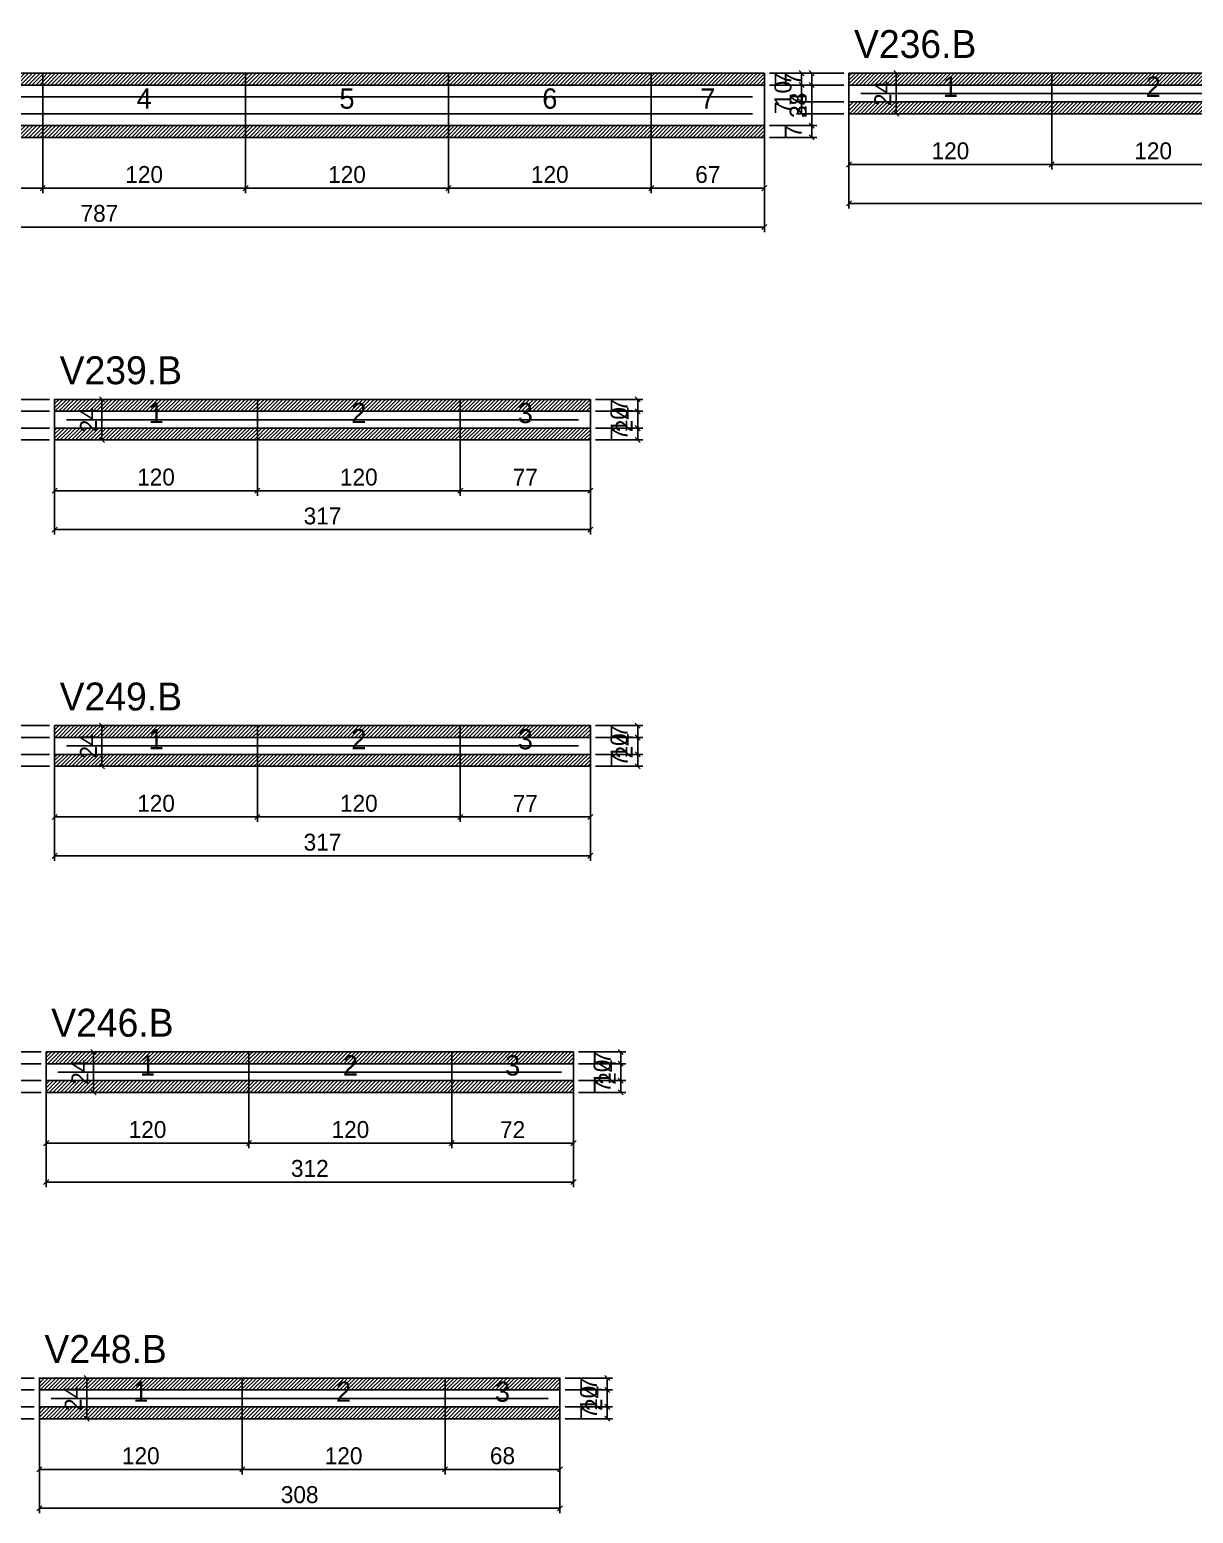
# Model space of a CAD drawing. Extents: x -10500 to 3070, y -6649 to 1250.
# Drawn here: x 594 to 1283, y -2582 to -1704 of the extents above; entities that cross this region are included whole.
import ezdxf
from ezdxf.enums import TextEntityAlignment as Align

# ---------------------------------------------------------------- set-up
doc = ezdxf.new("R2010")
doc.units = 0
for name, color, linetype in [('5', 5, 'Continuous'), ('COTA', 241, 'Continuous'), ('NOMENCLATURA', 7, 'Continuous'), ('Painéis', 200, 'Continuous'), ('SARR_2.2x7', 40, 'Continuous'), ('SCO-___-LAJ', 224, 'Continuous')]:
    doc.layers.add(name, color=color, linetype=linetype)
doc.dimstyles.new('PAINEL', dxfattribs={"dimtxt": 10, "dimasz": 3, "dimexe": 3, "dimexo": 3, "dimgap": 3, "dimtad": 1, "dimblk": 'OBLIQUE', "dimblk1": 'OBLIQUE', "dimcen": 2.5, "dimclrd": 4, "dimclre": 4, "dimclrt": 240, "dimazin": 3, "dimtfac": 1, "dimtmove": 0, "dimatfit": 3})

# ---------------------------------------------------------------- blocks, each defined once
blk = doc.blocks.new('_OBLIQUE')
at = {"color": 0, "linetype": 'BYBLOCK'}
blk.add_line((-0.5, -0.5), (0.5, 0.5), dxfattribs=at)

msp = doc.modelspace()

# ---------------------------------------------------------------- hatches: boundary and pattern name
at = {"layer": 'COTA'}
h = msp.add_hatch(dxfattribs=at)
h.set_pattern_fill('ANSI31', scale=0.5)
h.paths.add_polyline_path([(482, -1737), (602, -1737), (602, -1730), (482, -1730)])
h = msp.add_hatch(dxfattribs=at)
h.set_pattern_fill('ANSI31', scale=0.5)
h.paths.add_polyline_path([(602, -1737), (722, -1737), (722, -1730), (602, -1730)])
h = msp.add_hatch(dxfattribs=at)
h.set_pattern_fill('ANSI31', scale=0.5)
h.paths.add_polyline_path([(722, -1737), (842, -1737), (842, -1730), (722, -1730)])
h = msp.add_hatch(dxfattribs=at)
h.set_pattern_fill('ANSI31', scale=0.5)
h.paths.add_polyline_path([(842, -1737), (962, -1737), (962, -1730), (842, -1730)])
h = msp.add_hatch(dxfattribs=at)
h.set_pattern_fill('ANSI31', scale=0.5)
h.paths.add_polyline_path([(962, -1737), (1029, -1737), (1029, -1730), (962, -1730)])
h = msp.add_hatch(dxfattribs=at)
h.set_pattern_fill('ANSI31', scale=0.5)
h.paths.add_polyline_path([(1079, -1737), (1199, -1737), (1199, -1730), (1079, -1730)])
h = msp.add_hatch(dxfattribs=at)
h.set_pattern_fill('ANSI31', scale=0.5)
h.paths.add_polyline_path([(1199, -1737), (1319, -1737), (1319, -1730), (1199, -1730)])
h = msp.add_hatch(dxfattribs=at)
h.set_pattern_fill('ANSI31', scale=0.5)
h.paths.add_polyline_path([(1079, -1754), (1199, -1754), (1199, -1747), (1079, -1747)])
h = msp.add_hatch(dxfattribs=at)
h.set_pattern_fill('ANSI31', scale=0.5)
h.paths.add_polyline_path([(1199, -1754), (1319, -1754), (1319, -1747), (1199, -1747)])
h = msp.add_hatch(dxfattribs=at)
h.set_pattern_fill('ANSI31', scale=0.5)
h.paths.add_polyline_path([(482, -1768), (602, -1768), (602, -1761), (482, -1761)])
h = msp.add_hatch(dxfattribs=at)
h.set_pattern_fill('ANSI31', scale=0.5)
h.paths.add_polyline_path([(602, -1768), (722, -1768), (722, -1761), (602, -1761)])
h = msp.add_hatch(dxfattribs=at)
h.set_pattern_fill('ANSI31', scale=0.5)
h.paths.add_polyline_path([(722, -1768), (842, -1768), (842, -1761), (722, -1761)])
h = msp.add_hatch(dxfattribs=at)
h.set_pattern_fill('ANSI31', scale=0.5)
h.paths.add_polyline_path([(842, -1768), (962, -1768), (962, -1761), (842, -1761)])
h = msp.add_hatch(dxfattribs=at)
h.set_pattern_fill('ANSI31', scale=0.5)
h.paths.add_polyline_path([(962, -1768), (1029, -1768), (1029, -1761), (962, -1761)])
h = msp.add_hatch(dxfattribs=at)
h.set_pattern_fill('ANSI31', scale=0.5)
h.paths.add_polyline_path([(609, -1930), (729, -1930), (729, -1923), (609, -1923)])
h = msp.add_hatch(dxfattribs=at)
h.set_pattern_fill('ANSI31', scale=0.5)
h.paths.add_polyline_path([(729, -1930), (849, -1930), (849, -1923), (729, -1923)])
h = msp.add_hatch(dxfattribs=at)
h.set_pattern_fill('ANSI31', scale=0.5)
h.paths.add_polyline_path([(849, -1930), (926, -1930), (926, -1923), (849, -1923)])
h = msp.add_hatch(dxfattribs=at)
h.set_pattern_fill('ANSI31', scale=0.5)
h.paths.add_polyline_path([(609, -1947), (729, -1947), (729, -1940), (609, -1940)])
h = msp.add_hatch(dxfattribs=at)
h.set_pattern_fill('ANSI31', scale=0.5)
h.paths.add_polyline_path([(729, -1947), (849, -1947), (849, -1940), (729, -1940)])
h = msp.add_hatch(dxfattribs=at)
h.set_pattern_fill('ANSI31', scale=0.5)
h.paths.add_polyline_path([(849, -1947), (926, -1947), (926, -1940), (849, -1940)])
h = msp.add_hatch(dxfattribs=at)
h.set_pattern_fill('ANSI31', scale=0.5)
h.paths.add_polyline_path([(609, -2123), (729, -2123), (729, -2116), (609, -2116)])
h = msp.add_hatch(dxfattribs=at)
h.set_pattern_fill('ANSI31', scale=0.5)
h.paths.add_polyline_path([(729, -2123), (849, -2123), (849, -2116), (729, -2116)])
h = msp.add_hatch(dxfattribs=at)
h.set_pattern_fill('ANSI31', scale=0.5)
h.paths.add_polyline_path([(849, -2123), (926, -2123), (926, -2116), (849, -2116)])
h = msp.add_hatch(dxfattribs=at)
h.set_pattern_fill('ANSI31', scale=0.5)
h.paths.add_polyline_path([(609, -2140), (729, -2140), (729, -2133), (609, -2133)])
h = msp.add_hatch(dxfattribs=at)
h.set_pattern_fill('ANSI31', scale=0.5)
h.paths.add_polyline_path([(729, -2140), (849, -2140), (849, -2133), (729, -2133)])
h = msp.add_hatch(dxfattribs=at)
h.set_pattern_fill('ANSI31', scale=0.5)
h.paths.add_polyline_path([(849, -2140), (926, -2140), (926, -2133), (849, -2133)])
h = msp.add_hatch(dxfattribs=at)
h.set_pattern_fill('ANSI31', scale=0.5)
h.paths.add_polyline_path([(604, -2316), (724, -2316), (724, -2309), (604, -2309)])
h = msp.add_hatch(dxfattribs=at)
h.set_pattern_fill('ANSI31', scale=0.5)
h.paths.add_polyline_path([(724, -2316), (844, -2316), (844, -2309), (724, -2309)])
h = msp.add_hatch(dxfattribs=at)
h.set_pattern_fill('ANSI31', scale=0.5)
h.paths.add_polyline_path([(844, -2316), (916, -2316), (916, -2309), (844, -2309)])
h = msp.add_hatch(dxfattribs=at)
h.set_pattern_fill('ANSI31', scale=0.5)
h.paths.add_polyline_path([(604, -2333), (724, -2333), (724, -2326), (604, -2326)])
h = msp.add_hatch(dxfattribs=at)
h.set_pattern_fill('ANSI31', scale=0.5)
h.paths.add_polyline_path([(724, -2333), (844, -2333), (844, -2326), (724, -2326)])
h = msp.add_hatch(dxfattribs=at)
h.set_pattern_fill('ANSI31', scale=0.5)
h.paths.add_polyline_path([(844, -2333), (916, -2333), (916, -2326), (844, -2326)])
h = msp.add_hatch(dxfattribs=at)
h.set_pattern_fill('ANSI31', scale=0.5)
h.paths.add_polyline_path([(600, -2509), (720, -2509), (720, -2502), (600, -2502)])
h = msp.add_hatch(dxfattribs=at)
h.set_pattern_fill('ANSI31', scale=0.5)
h.paths.add_polyline_path([(720, -2509), (840, -2509), (840, -2502), (720, -2502)])
h = msp.add_hatch(dxfattribs=at)
h.set_pattern_fill('ANSI31', scale=0.5)
h.paths.add_polyline_path([(840, -2509), (908, -2509), (908, -2502), (840, -2502)])
h = msp.add_hatch(dxfattribs=at)
h.set_pattern_fill('ANSI31', scale=0.5)
h.paths.add_polyline_path([(600, -2526), (720, -2526), (720, -2519), (600, -2519)])
h = msp.add_hatch(dxfattribs=at)
h.set_pattern_fill('ANSI31', scale=0.5)
h.paths.add_polyline_path([(720, -2526), (840, -2526), (840, -2519), (720, -2519)])
h = msp.add_hatch(dxfattribs=at)
h.set_pattern_fill('ANSI31', scale=0.5)
h.paths.add_polyline_path([(840, -2526), (908, -2526), (908, -2519), (840, -2519)])

# ---------------------------------------------------------------- linework, layer by layer
at = {"layer": 'Painéis'}
for p, q in [((482, -1737), (602, -1737)), ((602, -1761), (602, -1737)), ((602, -1761), (602, -1737)), ((602, -1737), (722, -1737)), ((602, -1761), (602, -1737)), ((722, -1761), (722, -1737)), ((722, -1761), (722, -1737)), ((722, -1737), (842, -1737)), ((722, -1761), (722, -1737)), ((842, -1761), (842, -1737)), ((842, -1761), (842, -1737)), ((842, -1737), (962, -1737)), ((842, -1761), (842, -1737)), ((962, -1761), (962, -1737)), ((962, -1761), (962, -1737)), ((962, -1737), (1029, -1737)), ((962, -1761), (962, -1737)), ((1029, -1761), (1029, -1737)), ((1079, -1737), (1199, -1737)), ((1079, -1747), (1079, -1737)), ((1199, -1747), (1199, -1737)), ((1199, -1747), (1199, -1737)), ((1199, -1737), (1319, -1737)), ((1199, -1747), (1199, -1737)), ((1079, -1747), (1199, -1747)), ((1199, -1747), (1319, -1747)), ((482, -1761), (602, -1761)), ((602, -1761), (722, -1761)), ((722, -1761), (842, -1761)), ((842, -1761), (962, -1761)), ((962, -1761), (1029, -1761)), ((609, -1930), (729, -1930)), ((609, -1940), (609, -1930)), ((729, -1940), (729, -1930)), ((729, -1940), (729, -1930)), ((729, -1930), (849, -1930)), ((729, -1940), (729, -1930)), ((849, -1940), (849, -1930)), ((849, -1940), (849, -1930)), ((849, -1930), (926, -1930)), ((849, -1940), (849, -1930)), ((926, -1940), (926, -1930)), ((609, -1940), (729, -1940)), ((729, -1940), (849, -1940)), ((849, -1940), (926, -1940)), ((609, -2123), (729, -2123)), ((609, -2133), (609, -2123)), ((729, -2133), (729, -2123)), ((729, -2133), (729, -2123)), ((729, -2123), (849, -2123)), ((729, -2133), (729, -2123)), ((849, -2133), (849, -2123)), ((849, -2133), (849, -2123)), ((849, -2123), (926, -2123)), ((849, -2133), (849, -2123)), ((926, -2133), (926, -2123)), ((609, -2133), (729, -2133)), ((729, -2133), (849, -2133)), ((849, -2133), (926, -2133)), ((604, -2316), (724, -2316)), ((604, -2326), (604, -2316)), ((724, -2326), (724, -2316)), ((724, -2326), (724, -2316)), ((724, -2316), (844, -2316)), ((724, -2326), (724, -2316)), ((844, -2326), (844, -2316)), ((844, -2326), (844, -2316)), ((844, -2316), (916, -2316)), ((844, -2326), (844, -2316)), ((916, -2326), (916, -2316)), ((604, -2326), (724, -2326)), ((724, -2326), (844, -2326)), ((844, -2326), (916, -2326)), ((600, -2509), (720, -2509)), ((600, -2519), (600, -2509)), ((720, -2519), (720, -2509)), ((720, -2519), (720, -2509)), ((720, -2509), (840, -2509)), ((720, -2519), (720, -2509)), ((840, -2519), (840, -2509)), ((840, -2519), (840, -2509)), ((840, -2509), (908, -2509)), ((840, -2519), (840, -2509)), ((908, -2519), (908, -2509)), ((600, -2519), (720, -2519)), ((720, -2519), (840, -2519)), ((840, -2519), (908, -2519))]:
    msp.add_line(p, q, dxfattribs=at)
at = {"layer": 'SARR_2.2x7'}
for points in [[(482, -1744), (602, -1744)], [(482, -1744), (602, -1744)], [(602, -1744), (722, -1744)], [(602, -1744), (722, -1744)], [(722, -1744), (842, -1744)], [(722, -1744), (842, -1744)], [(842, -1744), (962, -1744)], [(842, -1744), (962, -1744)], [(962, -1744), (1022, -1744)], [(962, -1744), (1022, -1744)], [(1086, -1742), (1199, -1742)], [(1086, -1742), (1199, -1742)], [(1199, -1742), (1319, -1742)], [(1199, -1742), (1319, -1742)], [(482, -1754), (602, -1754)], [(482, -1754), (602, -1754)], [(602, -1754), (722, -1754)], [(602, -1754), (722, -1754)], [(722, -1754), (842, -1754)], [(722, -1754), (842, -1754)], [(842, -1754), (962, -1754)], [(842, -1754), (962, -1754)], [(962, -1754), (1022, -1754)], [(962, -1754), (1022, -1754)], [(616, -1935), (729, -1935)], [(616, -1935), (729, -1935)], [(729, -1935), (849, -1935)], [(729, -1935), (849, -1935)], [(849, -1935), (919, -1935)], [(849, -1935), (919, -1935)], [(616, -2128), (729, -2128)], [(616, -2128), (729, -2128)], [(729, -2128), (849, -2128)], [(729, -2128), (849, -2128)], [(849, -2128), (919, -2128)], [(849, -2128), (919, -2128)], [(611, -2321), (724, -2321)], [(611, -2321), (724, -2321)], [(724, -2321), (844, -2321)], [(724, -2321), (844, -2321)], [(844, -2321), (909, -2321)], [(844, -2321), (909, -2321)], [(607, -2514), (720, -2514)], [(607, -2514), (720, -2514)], [(720, -2514), (840, -2514)], [(720, -2514), (840, -2514)], [(840, -2514), (901, -2514)], [(840, -2514), (901, -2514)]]:
    msp.add_lwpolyline(points, dxfattribs=at)
at = {"layer": 'SCO-___-LAJ'}
for points in [[(482, -1737), (602, -1737), (602, -1730), (482, -1730)], [(602, -1737), (722, -1737), (722, -1730), (602, -1730)], [(722, -1737), (842, -1737), (842, -1730), (722, -1730)], [(842, -1737), (962, -1737), (962, -1730), (842, -1730)], [(962, -1737), (1029, -1737), (1029, -1730), (962, -1730)], [(1079, -1737), (1199, -1737), (1199, -1730), (1079, -1730)], [(1199, -1737), (1319, -1737), (1319, -1730), (1199, -1730)], [(1079, -1754), (1199, -1754), (1199, -1747), (1079, -1747)], [(1199, -1754), (1319, -1754), (1319, -1747), (1199, -1747)], [(482, -1768), (602, -1768), (602, -1761), (482, -1761)], [(602, -1768), (722, -1768), (722, -1761), (602, -1761)], [(722, -1768), (842, -1768), (842, -1761), (722, -1761)], [(842, -1768), (962, -1768), (962, -1761), (842, -1761)], [(962, -1768), (1029, -1768), (1029, -1761), (962, -1761)], [(609, -1930), (729, -1930), (729, -1923), (609, -1923)], [(729, -1930), (849, -1930), (849, -1923), (729, -1923)], [(849, -1930), (926, -1930), (926, -1923), (849, -1923)], [(609, -1947), (729, -1947), (729, -1940), (609, -1940)], [(729, -1947), (849, -1947), (849, -1940), (729, -1940)], [(849, -1947), (926, -1947), (926, -1940), (849, -1940)], [(609, -2123), (729, -2123), (729, -2116), (609, -2116)], [(729, -2123), (849, -2123), (849, -2116), (729, -2116)], [(849, -2123), (926, -2123), (926, -2116), (849, -2116)], [(609, -2140), (729, -2140), (729, -2133), (609, -2133)], [(729, -2140), (849, -2140), (849, -2133), (729, -2133)], [(849, -2140), (926, -2140), (926, -2133), (849, -2133)], [(604, -2316), (724, -2316), (724, -2309), (604, -2309)], [(724, -2316), (844, -2316), (844, -2309), (724, -2309)], [(844, -2316), (916, -2316), (916, -2309), (844, -2309)], [(604, -2333), (724, -2333), (724, -2326), (604, -2326)], [(724, -2333), (844, -2333), (844, -2326), (724, -2326)], [(844, -2333), (916, -2333), (916, -2326), (844, -2326)], [(600, -2509), (720, -2509), (720, -2502), (600, -2502)], [(720, -2509), (840, -2509), (840, -2502), (720, -2502)], [(840, -2509), (908, -2509), (908, -2502), (840, -2502)], [(600, -2526), (720, -2526), (720, -2519), (600, -2519)], [(720, -2526), (840, -2526), (840, -2519), (720, -2519)], [(840, -2526), (908, -2526), (908, -2519), (840, -2519)]]:
    msp.add_lwpolyline(points, close=True, dxfattribs=at)

# ---------------------------------------------------------------- texts
at = {"layer": '5'}
for s, p in [('1', (1139, -1738)), ('2', (1259, -1738)), ('4', (662, -1745)), ('5', (782, -1745)), ('6', (902, -1745)), ('7', (995.5, -1745)), ('1', (669, -1931)), ('2', (789, -1931)), ('3', (887.5, -1931)), ('1', (669, -2124)), ('2', (789, -2124)), ('3', (887.5, -2124)), ('1', (664, -2317)), ('2', (784, -2317)), ('3', (880, -2317)), ('1', (660, -2510)), ('2', (780, -2510)), ('3', (874, -2510))]:
    msp.add_text(s, height=12, dxfattribs=at).set_placement(p, align=Align.MIDDLE_CENTER)
at = {"layer": 'NOMENCLATURA'}
for s, p in [('V236.B', (1082, -1721)), ('V239.B', (612, -1914)), ('V249.B', (612, -2107)), ('V246.B', (607, -2300)), ('V248.B', (603, -2493))]:
    msp.add_text(s, height=16.5, dxfattribs=at).set_placement(p)

# ---------------------------------------------------------------- dimensions: what is measured, and where the dimension line sits
at = {"layer": 'COTA'}
for base, p1, p2 in [((1057, -1768), (1029, -1768), (1029, -1730)), ((1057, -1737), (1029, -1737), (1029, -1730)), ((1051, -1737), (1079, -1737), (1079, -1730)), ((1107, -1754), (1079, -1754), (1079, -1730)), ((1057, -1761), (1029, -1761), (1029, -1737)), ((1051, -1747), (1079, -1747), (1079, -1737)), ((1051, -1754), (1079, -1754), (1079, -1747)), ((1057, -1768), (1029, -1768), (1029, -1761)), ((581, -1930), (609, -1930), (609, -1923)), ((637, -1947), (609, -1947), (609, -1923)), ((954, -1947), (926, -1947), (926, -1923)), ((954, -1930), (926, -1930), (926, -1923)), ((581, -1940), (609, -1940), (609, -1930)), ((954, -1940), (926, -1940), (926, -1930)), ((581, -1947), (609, -1947), (609, -1940)), ((954, -1947), (926, -1947), (926, -1940)), ((581, -2123), (609, -2123), (609, -2116)), ((637, -2140), (609, -2140), (609, -2116)), ((954, -2140), (926, -2140), (926, -2116)), ((954, -2123), (926, -2123), (926, -2116)), ((581, -2133), (609, -2133), (609, -2123)), ((954, -2133), (926, -2133), (926, -2123)), ((581, -2140), (609, -2140), (609, -2133)), ((954, -2140), (926, -2140), (926, -2133)), ((576, -2316), (604, -2316), (604, -2309)), ((632, -2333), (604, -2333), (604, -2309)), ((944, -2333), (916, -2333), (916, -2309)), ((944, -2316), (916, -2316), (916, -2309)), ((576, -2326), (604, -2326), (604, -2316)), ((944, -2326), (916, -2326), (916, -2316)), ((576, -2333), (604, -2333), (604, -2326)), ((944, -2333), (916, -2333), (916, -2326)), ((572, -2509), (600, -2509), (600, -2502)), ((628, -2526), (600, -2526), (600, -2502)), ((936, -2526), (908, -2526), (908, -2502)), ((936, -2509), (908, -2509), (908, -2502)), ((572, -2519), (600, -2519), (600, -2509)), ((936, -2519), (908, -2519), (908, -2509)), ((572, -2526), (600, -2526), (600, -2519)), ((936, -2526), (908, -2526), (908, -2519))]:
    msp.add_linear_dim(base=base, p1=p1, p2=p2, angle=90, dimstyle='PAINEL', dxfattribs=at).render()
for base, p1, p2 in [((1079, -1784), (1079, -1747), (1199, -1747)), ((1079, -1807), (1079, -1747), (1866, -1747)), ((1199, -1784), (1199, -1747), (1319, -1747)), ((242, -1821), (242, -1761), (1029, -1761)), ((482, -1798), (482, -1761), (602, -1761)), ((602, -1798), (602, -1761), (722, -1761)), ((722, -1798), (722, -1761), (842, -1761)), ((842, -1798), (842, -1761), (962, -1761)), ((962, -1798), (962, -1761), (1029, -1761)), ((609, -1977), (609, -1940), (729, -1940)), ((609, -2000), (609, -1940), (926, -1940)), ((729, -1977), (729, -1940), (849, -1940)), ((849, -1977), (849, -1940), (926, -1940)), ((609, -2170), (609, -2133), (729, -2133)), ((609, -2193), (609, -2133), (926, -2133)), ((729, -2170), (729, -2133), (849, -2133)), ((849, -2170), (849, -2133), (926, -2133)), ((604, -2363), (604, -2326), (724, -2326)), ((604, -2386), (604, -2326), (916, -2326)), ((724, -2363), (724, -2326), (844, -2326)), ((844, -2363), (844, -2326), (916, -2326)), ((600, -2556), (600, -2519), (720, -2519)), ((600, -2579), (600, -2519), (908, -2519)), ((720, -2556), (720, -2519), (840, -2519)), ((840, -2556), (840, -2519), (908, -2519))]:
    msp.add_linear_dim(base=base, p1=p1, p2=p2, dimstyle='PAINEL', dxfattribs=at).render()

doc.saveas('drawing.dxf')
